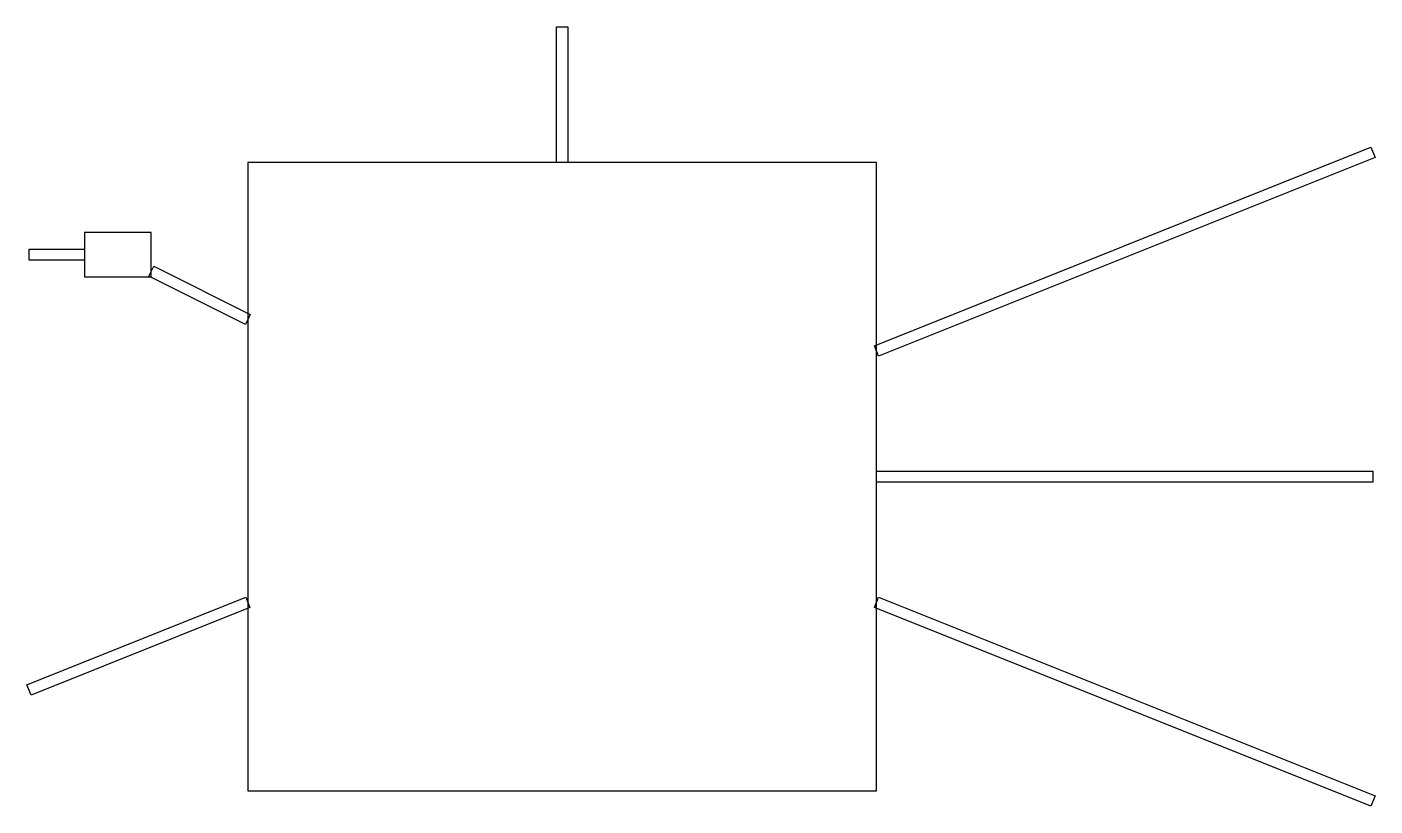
# Model space of a CAD drawing. Header units: millimetres. Extents: x 2.9 to 27.1, y 4.1 to 18.1.
import ezdxf

# ---------------------------------------------------------------- set-up
doc = ezdxf.new("R2010")
doc.units = ezdxf.units.MM
doc.layers.add('CHAMBERS', color=5, linetype='CONTINUOUS')
doc.layers.add('CHANNELS', color=3, linetype='CONTINUOUS')

msp = doc.modelspace()

# ---------------------------------------------------------------- linework, layer by layer
at = {"layer": 'CHAMBERS'}
for p, q in [((18.16, 15.66), (6.84, 15.66)), ((6.84, 15.66), (6.84, 4.34)), ((18.16, 4.34), (18.16, 15.66)), ((5.1, 14.4), (3.9, 14.4)), ((3.9, 14.4), (3.9, 13.6)), ((5.1, 13.6), (5.1, 14.4)), ((3.9, 13.6), (5.1, 13.6)), ((6.84, 4.34), (18.16, 4.34))]:
    msp.add_line(p, q, dxfattribs=at)
at = {"layer": 'CHANNELS'}
for p, q in [((12.4, 15.66), (12.4, 18.1)), ((12.4, 18.1), (12.6, 18.1)), ((12.6, 18.1), (12.6, 15.66)), ((18.1229, 12.3568), (27.0629, 15.9328)), ((27.0629, 15.9328), (27.1371, 15.7472)), ((12.6, 15.66), (12.4, 15.66)), ((27.1371, 15.7472), (18.1971, 12.1712)), ((2.9, 14.1), (3.9, 14.1)), ((2.9, 13.9), (2.9, 14.1)), ((3.9, 14.1), (3.9, 13.9)), ((3.9, 13.9), (2.9, 13.9)), ((5.0553, 13.6106), (5.1447, 13.7894)), ((6.7953, 12.7406), (5.0553, 13.6106)), ((5.1447, 13.7894), (6.8847, 12.9194)), ((6.8847, 12.9194), (6.7953, 12.7406)), ((18.1971, 12.1712), (18.1229, 12.3568)), ((18.16, 9.9), (18.16, 10.1)), ((18.16, 10.1), (27.1, 10.1)), ((27.1, 10.1), (27.1, 9.9)), ((27.1, 9.9), (18.16, 9.9)), ((2.8629, 6.2528), (6.8029, 7.8288)), ((6.8029, 7.8288), (6.8771, 7.6432)), ((18.1229, 7.6432), (18.1971, 7.8288)), ((18.1971, 7.8288), (27.1371, 4.2528)), ((6.8771, 7.6432), (2.9371, 6.0672)), ((27.0629, 4.0672), (18.1229, 7.6432)), ((2.9371, 6.0672), (2.8629, 6.2528)), ((27.1371, 4.2528), (27.0629, 4.0672))]:
    msp.add_line(p, q, dxfattribs=at)

doc.saveas('drawing.dxf')
